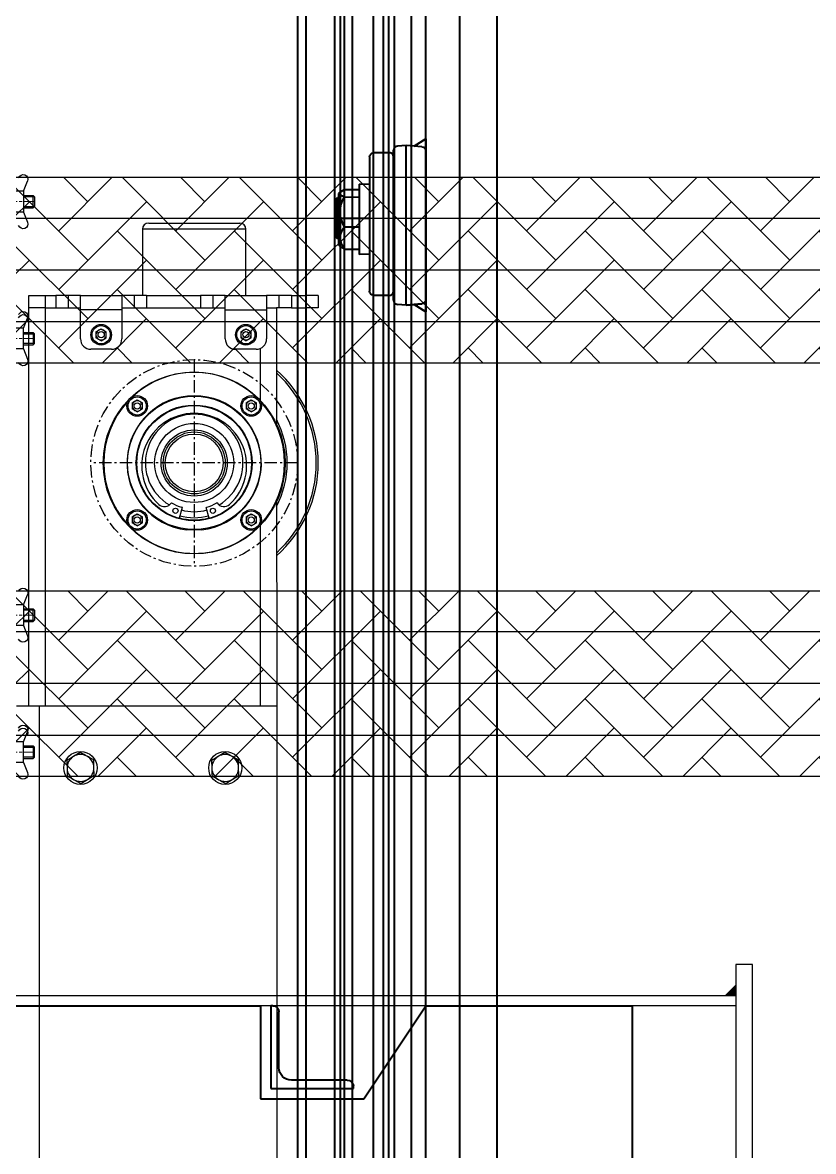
# Model space of a CAD drawing. Header units: centimetres. Extents: x 470464 to 524273, y 49611 to 59074.
# Drawn here: x 505542.9 to 505581.2, y 52644.5 to 52699.1 of the extents above; entities that cross this region are included whole.
import ezdxf

# ---------------------------------------------------------------- set-up
doc = ezdxf.new("R2010")
doc.units = ezdxf.units.CM
doc.header["$MEASUREMENT"] = 0
for name, pattern in [('1244_Aselsan_MIUM_3000$0$ACAD_ISO10W100', [18, 12, -3, 0, -3]), ('ACAD_ISO08W100', [36, 24, -3, 6, -3]), ('CHAIN', [0.3543, 0.2362, -0.0295, 0.0591, -0.0295])]:
    doc.linetypes.add(name, pattern=pattern)
for name, color, linetype, lineweight in [('BARIŞ BABUR DESIGN.7', 1, 'ACAD_ISO08W100', 13), ('BARIŞ BABUR DESIGN.9', 3, 'Continuous', 25), ('S-COLS-CONC', 4, 'Continuous', 40)]:
    doc.layers.add(name, color=color, linetype=linetype, lineweight=lineweight)
doc.layers.add('vinç', color=7, linetype='Continuous')

# ---------------------------------------------------------------- blocks, each defined once
blk = doc.blocks.new('trdnrtyrtbnyjerret')
at = {"color": 2, "linetype": 'Continuous', "lineweight": 25}
for p, q in [((416383.71, 68904.963), (416383.71, 68903.863)), ((416383.71, 68904.363), (416402.96, 68904.363)), ((416402.96, 68903.563), (416402.96, 68904.363)), ((416402.96, 68904.363), (416403.56, 68904.363)), ((416403.56, 68904.363), (416403.56, 68903.563)), ((416383.71, 68903.863), (416333.71, 68903.863)), ((416383.71, 68903.863), (416383.71, 68892.363)), ((416402.96, 68903.563), (416383.71, 68903.563)), ((416403.56, 68903.563), (416402.96, 68903.563)), ((416402.96, 68903.563), (416402.96, 68903.063)), ((416402.96, 68903.563), (416402.96, 68901.863)), ((416403.56, 68903.063), (416402.96, 68903.063)), ((416403.56, 68903.563), (416403.56, 68903.063)), ((416403.56, 68902.463), (416403.56, 68903.063)), ((416381.065, 68902.525), (416380.69, 68902.513)), ((416381.46, 68901.886), (416381.262, 68902.206)), ((416403.56, 68902.463), (416402.96, 68902.463)), ((416403.56, 68901.863), (416403.56, 68902.463)), ((416379.96, 68901.84), (416380.157, 68901.521)), ((416401.46, 68901.863), (416402.86, 68901.863)), ((416402.86, 68899.863), (416402.86, 68901.863)), ((416402.86, 68901.863), (416403.56, 68901.863)), ((416403.56, 68901.863), (416403.56, 68899.863)), ((416380.355, 68901.202), (416380.73, 68901.214)), ((416400.96, 68900.363), (416400.96, 68901.363)), ((416401.371, 68900.863), (416401.515, 68901.113)), ((416401.371, 68900.863), (416401.515, 68900.613)), ((416401.804, 68901.113), (416401.515, 68901.113)), ((416401.804, 68901.113), (416401.948, 68900.863)), ((416401.948, 68900.863), (416401.804, 68900.613)), ((416401.515, 68900.613), (416401.804, 68900.613)), ((416402.86, 68899.863), (416401.46, 68899.863)), ((416403.56, 68899.863), (416402.86, 68899.863)), ((416402.96, 68899.863), (416402.96, 68894.863)), ((416403.56, 68899.263), (416403.56, 68899.863)), ((416392.413, 68899.121), (416392.558, 68899.371)), ((416392.846, 68899.371), (416392.558, 68899.371)), ((416392.846, 68899.371), (416392.991, 68899.121)), ((416397.929, 68899.121), (416398.073, 68899.371)), ((416398.362, 68899.371), (416398.073, 68899.371)), ((416398.362, 68899.371), (416398.506, 68899.121)), ((416403.56, 68899.263), (416402.96, 68899.263)), ((416403.56, 68898.663), (416403.56, 68899.263)), ((416392.413, 68899.121), (416392.558, 68898.871)), ((416392.558, 68898.871), (416392.846, 68898.871)), ((416392.991, 68899.121), (416392.846, 68898.871)), ((416397.929, 68899.121), (416398.073, 68898.871)), ((416398.073, 68898.871), (416398.362, 68898.871)), ((416398.506, 68899.121), (416398.362, 68898.871)), ((416406.76, 68898.863), (416403.56, 68898.863)), ((416406.76, 68893.863), (416406.76, 68898.863)), ((416403.56, 68898.663), (416402.96, 68898.663)), ((416402.96, 68898.663), (416402.96, 68896.063)), ((416403.56, 68898.663), (416403.56, 68896.063)), ((416407.06, 68898.563), (416407.06, 68894.163)), ((416393.453, 68898.079), (416393.454, 68898.078)), ((416393.309, 68896.951), (416392.783, 68897.095)), ((416403.56, 68896.063), (416402.96, 68896.063)), ((416403.56, 68895.463), (416403.56, 68896.063)), ((416381.065, 68895.525), (416380.69, 68895.513)), ((416392.783, 68895.632), (416393.309, 68895.776)), ((416403.56, 68895.463), (416402.96, 68895.463)), ((416403.56, 68894.863), (416403.56, 68895.463)), ((416381.46, 68894.886), (416381.262, 68895.206)), ((416401.46, 68894.863), (416402.86, 68894.863)), ((416402.86, 68894.863), (416402.86, 68892.863)), ((416402.86, 68894.863), (416403.56, 68894.863)), ((416403.56, 68894.863), (416403.56, 68892.863)), ((416379.96, 68894.84), (416380.157, 68894.521)), ((416393.454, 68894.648), (416393.453, 68894.648)), ((416400.96, 68893.363), (416400.96, 68894.363)), ((416380.355, 68894.202), (416380.73, 68894.214)), ((416392.413, 68893.606), (416392.558, 68893.856)), ((416392.846, 68893.856), (416392.558, 68893.856)), ((416392.846, 68893.856), (416392.991, 68893.606)), ((416397.929, 68893.606), (416398.073, 68893.856)), ((416398.362, 68893.856), (416398.073, 68893.856)), ((416398.362, 68893.856), (416398.506, 68893.606)), ((416401.371, 68893.863), (416401.515, 68894.113)), ((416401.371, 68893.863), (416401.515, 68893.613)), ((416401.804, 68894.113), (416401.515, 68894.113)), ((416401.804, 68894.113), (416401.948, 68893.863)), ((416401.948, 68893.863), (416401.804, 68893.613)), ((416403.56, 68893.863), (416406.76, 68893.863)), ((416392.413, 68893.606), (416392.558, 68893.356)), ((416392.558, 68893.356), (416392.846, 68893.356)), ((416392.991, 68893.606), (416392.846, 68893.356)), ((416397.929, 68893.606), (416398.073, 68893.356)), ((416398.073, 68893.356), (416398.362, 68893.356)), ((416398.506, 68893.606), (416398.362, 68893.356)), ((416401.515, 68893.613), (416401.804, 68893.613)), ((416383.71, 68893.163), (416392.44, 68893.163)), ((416398.48, 68893.163), (416401.002, 68893.163)), ((416402.86, 68892.863), (416401.46, 68892.863)), ((416403.56, 68892.863), (416402.86, 68892.863)), ((416402.96, 68892.863), (416402.96, 68892.389)), ((416403.56, 68892.263), (416403.56, 68892.863)), ((416383.71, 68892.363), (416333.71, 68892.363)), ((416389.56, 68892.363), (416383.71, 68892.363)), ((416393.572, 68892.389), (416389.96, 68892.389)), ((416402.96, 68892.389), (416397.347, 68892.389)), ((416402.96, 68892.263), (416402.96, 68892.389)), ((416402.96, 68891.663), (416402.96, 68892.263)), ((416403.56, 68892.263), (416402.96, 68892.263)), ((416403.56, 68891.663), (416403.56, 68892.263)), ((416402.96, 68891.663), (416402.96, 68890.963)), ((416403.56, 68891.663), (416402.96, 68891.663)), ((416403.56, 68891.663), (416403.56, 68890.963)), ((416403.56, 68890.963), (416402.96, 68890.963)), ((416402.96, 68890.363), (416402.96, 68890.963)), ((416403.56, 68890.363), (416403.56, 68890.963)), ((416403.56, 68890.363), (416402.96, 68890.363))]:
    blk.add_line(p, q, dxfattribs=at)
for centre, radius in [((416380.71, 68901.863), 0.8), ((416401.66, 68900.863), 0.5), ((416401.66, 68900.863), 0.44), ((416401.66, 68900.863), 0.15), ((416395.46, 68896.363), 4.4), ((416392.702, 68899.121), 0.5), ((416395.46, 68896.363), 3.225), ((416392.702, 68899.121), 0.44), ((416392.702, 68899.121), 0.15), ((416398.218, 68899.121), 0.5), ((416398.218, 68899.121), 0.44), ((416398.218, 68899.121), 0.15), ((416395.46, 68896.363), 2.8), ((416395.46, 68896.363), 2.775), ((416395.46, 68896.363), 1.913), ((416395.46, 68896.363), 1.6), ((416395.46, 68896.363), 1.5), ((416395.46, 68896.363), 1.4), ((416393.146, 68897.27), 0.125), ((416380.71, 68894.863), 0.8), ((416393.146, 68895.456), 0.125), ((416401.66, 68893.863), 0.5), ((416392.702, 68893.606), 0.5), ((416392.702, 68893.606), 0.44), ((416398.218, 68893.606), 0.5), ((416398.218, 68893.606), 0.44), ((416401.66, 68893.863), 0.44), ((416401.66, 68893.863), 0.15), ((416392.702, 68893.606), 0.15), ((416398.218, 68893.606), 0.15)]:
    blk.add_circle(centre, radius, dxfattribs=at)
for centre, radius, start, end in [((416380.71, 68901.863), 0.65, 91.7647, 151.7647), ((416380.71, 68901.863), 0.65, 31.7647, 91.7647), ((416380.71, 68901.863), 0.65, 151.7647, 211.7647), ((416380.71, 68901.863), 0.65, 331.7647, 31.7647), ((416380.71, 68901.863), 0.65, 211.7647, 271.7647), ((416380.71, 68901.863), 0.65, 271.7647, 331.7647), ((416401.46, 68901.363), 0.5, 90, 180), ((416401.66, 68900.863), 0.25, 150, 210), ((416401.66, 68900.863), 0.25, 90, 150), ((416401.66, 68900.863), 0.25, 30, 90), ((416401.66, 68900.863), 0.25, 330, 30), ((416395.46, 68896.363), 4.375, 47.1657, 132.8343), ((416401.46, 68900.363), 0.5, 180, 270), ((416401.66, 68900.863), 0.25, 210, 270), ((416401.66, 68900.863), 0.25, 270, 330), ((416395.46, 68896.363), 4.375, 137.1657, 180), ((416395.46, 68896.363), 3.25, 186.3597, 173.6403), ((416392.702, 68899.121), 0.25, 150, 210), ((416392.702, 68899.121), 0.25, 90, 150), ((416392.702, 68899.121), 0.25, 30, 90), ((416392.702, 68899.121), 0.25, 330, 30), ((416398.218, 68899.121), 0.25, 150, 210), ((416398.218, 68899.121), 0.25, 90, 150), ((416398.218, 68899.121), 0.25, 30, 90), ((416398.218, 68899.121), 0.25, 330, 30), ((416395.46, 68896.363), 4.375, 317.1657, 42.8343), ((416392.702, 68899.121), 0.25, 210, 270), ((416392.702, 68899.121), 0.25, 270, 330), ((416395.46, 68896.363), 2.359, 0, 149.3956), ((416395.323, 68896.363), 2.537, 222.5354, 137.4646), ((416398.218, 68899.121), 0.25, 210, 270), ((416398.218, 68899.121), 0.25, 270, 330), ((416406.76, 68898.563), 0.3, 0, 90), ((416393.772, 68897.806), 0.419, 139.4764, 233.6839), ((416395.46, 68896.363), 2.75, 164.7155, 195.2845), ((416395.46, 68896.363), 2.65, 164.7155, 195.2845), ((416395.46, 68896.363), 2.22, 150.5479, 164.4586), ((416393.518, 68897.46), 0.01, 330.5479, 53.6839), ((416395.46, 68896.363), 2.359, 164.7155, 195.2845), ((416393.311, 68896.961), 0.01, 254.7155, 344.4586), ((416395.46, 68896.363), 4.375, 180, 222.8343), ((416395.46, 68896.363), 2.359, 210.6044, 0), ((416380.71, 68894.863), 0.65, 91.7647, 151.7647), ((416380.71, 68894.863), 0.65, 31.7647, 91.7647), ((416393.311, 68895.766), 0.01, 15.5414, 105.2845), ((416395.46, 68896.363), 2.22, 195.5414, 209.4521), ((416380.71, 68894.863), 0.65, 151.7647, 211.7647), ((416380.71, 68894.863), 0.65, 331.7647, 31.7647), ((416393.772, 68894.921), 0.419, 126.3161, 220.5236), ((416393.518, 68895.267), 0.01, 306.3161, 29.4521), ((416401.46, 68894.363), 0.5, 90, 180), ((416380.71, 68894.863), 0.65, 211.7647, 271.7647), ((416380.71, 68894.863), 0.65, 271.7647, 331.7647), ((416392.702, 68893.606), 0.25, 90, 150), ((416392.702, 68893.606), 0.25, 30, 90), ((416398.218, 68893.606), 0.25, 90, 150), ((416398.218, 68893.606), 0.25, 30, 90), ((416401.66, 68893.863), 0.25, 150, 210), ((416401.66, 68893.863), 0.25, 90, 150), ((416401.66, 68893.863), 0.25, 30, 90), ((416401.66, 68893.863), 0.25, 330, 30), ((416406.76, 68894.163), 0.3, 270, 0), ((416392.702, 68893.606), 0.25, 150, 210), ((416392.702, 68893.606), 0.25, 210, 270), ((416392.702, 68893.606), 0.25, 270, 330), ((416392.702, 68893.606), 0.25, 330, 30), ((416398.218, 68893.606), 0.25, 150, 210), ((416398.218, 68893.606), 0.25, 210, 270), ((416398.218, 68893.606), 0.25, 270, 330), ((416398.218, 68893.606), 0.25, 330, 30), ((416401.46, 68893.363), 0.5, 180, 270), ((416401.66, 68893.863), 0.25, 210, 270), ((416401.66, 68893.863), 0.25, 270, 330), ((416395.46, 68896.363), 4.375, 227.1657, 312.8343), ((416395.46, 68896.363), 6, 221.4857, 318.5143), ((416395.46, 68896.363), 5.9, 222.3502, 317.6498), ((416395.46, 68896.363), 4.5, 242.0362, 297.9638)]:
    blk.add_arc(centre, radius, start, end, dxfattribs=at)
for points, knots in [([(416380.315, 68902.501), (416380.302, 68902.477), (416380.244, 68902.37), (416380.184, 68902.258), (416380.137, 68902.171)], [0, 0, 0, 0, 0.223713, 1, 1, 1, 1]), ([(416380.69, 68902.513), (416380.681, 68902.513), (416380.554, 68902.509), (416380.43, 68902.505), (416380.315, 68902.501)], [0, 0, 0, 0, 0.0702148, 1, 1, 1, 1]), ([(416381.262, 68902.206), (416381.258, 68902.213), (416381.191, 68902.321), (416381.126, 68902.426), (416381.065, 68902.525)], [0, 0, 0, 0, 0.0702148, 1, 1, 1, 1]), ([(416380.137, 68902.171), (416380.123, 68902.144), (416380.063, 68902.032), (416380.004, 68901.923), (416379.96, 68901.84)], [0, 0, 0, 0, 0.241851, 1, 1, 1, 1]), ([(416380.157, 68901.521), (416380.162, 68901.514), (416380.229, 68901.406), (416380.294, 68901.3), (416380.355, 68901.202)], [0, 0, 0, 0, 0.070215, 1, 1, 1, 1]), ([(416381.105, 68901.225), (416381.149, 68901.308), (416381.208, 68901.417), (416381.268, 68901.529), (416381.282, 68901.556)], [0, 0, 0, 0, 0.7581486, 1, 1, 1, 1]), ([(416381.282, 68901.556), (416381.329, 68901.643), (416381.389, 68901.755), (416381.447, 68901.862), (416381.46, 68901.886)], [0, 0, 0, 0, 0.776287, 1, 1, 1, 1]), ([(416380.73, 68901.214), (416380.739, 68901.214), (416380.865, 68901.218), (416380.99, 68901.222), (416381.105, 68901.225)], [0, 0, 0, 0, 0.070215, 1, 1, 1, 1]), ([(416392.23, 68896.003), (416392.23, 68896.023), (416392.23, 68896.262), (416392.23, 68896.503), (416392.23, 68896.723)], [0, 0, 0, 0, 0.083734, 1, 1, 1, 1]), ([(416380.315, 68895.501), (416380.302, 68895.477), (416380.244, 68895.37), (416380.184, 68895.258), (416380.137, 68895.171)], [0, 0, 0, 0, 0.223713, 1, 1, 1, 1]), ([(416380.69, 68895.513), (416380.681, 68895.513), (416380.554, 68895.509), (416380.43, 68895.505), (416380.315, 68895.501)], [0, 0, 0, 0, 0.0702148, 1, 1, 1, 1]), ([(416381.262, 68895.206), (416381.258, 68895.213), (416381.191, 68895.321), (416381.126, 68895.426), (416381.065, 68895.525)], [0, 0, 0, 0, 0.0702148, 1, 1, 1, 1]), ([(416380.137, 68895.171), (416380.123, 68895.144), (416380.063, 68895.032), (416380.004, 68894.923), (416379.96, 68894.84)], [0, 0, 0, 0, 0.241851, 1, 1, 1, 1]), ([(416381.282, 68894.556), (416381.329, 68894.643), (416381.389, 68894.755), (416381.447, 68894.862), (416381.46, 68894.886)], [0, 0, 0, 0, 0.776287, 1, 1, 1, 1]), ([(416380.157, 68894.521), (416380.162, 68894.514), (416380.229, 68894.406), (416380.294, 68894.3), (416380.355, 68894.202)], [0, 0, 0, 0, 0.070215, 1, 1, 1, 1]), ([(416381.105, 68894.225), (416381.149, 68894.308), (416381.208, 68894.417), (416381.268, 68894.529), (416381.282, 68894.556)], [0, 0, 0, 0, 0.758149, 1, 1, 1, 1]), ([(416380.73, 68894.214), (416380.739, 68894.214), (416380.865, 68894.218), (416380.99, 68894.222), (416381.105, 68894.225)], [0, 0, 0, 0, 0.070215, 1, 1, 1, 1]), ([(416389.96, 68892.389), (416389.904, 68892.387), (416389.793, 68892.384), (416389.654, 68892.368), (416389.589, 68892.365), (416389.56, 68892.363)], [0, 0, 0, 0, 0.359069, 0.717805, 1, 1, 1, 1])]:
    blk.add_open_spline(points, degree=3, knots=knots, dxfattribs=at)
at = {"layer": 'vinç', "color": 2, "linetype": '1244_Aselsan_MIUM_3000$0$ACAD_ISO10W100', "ltscale": 0.05}
for p, q in [((416395.46, 68891.363), (416395.46, 68901.363)), ((416400.46, 68896.363), (416390.46, 68896.363))]:
    blk.add_line(p, q, dxfattribs=at)
blk.add_circle((416395.46, 68896.363), 5, dxfattribs=at)
blk = doc.blocks.new('76')
at = {"layer": 'BARIŞ BABUR DESIGN.9', "ltscale": 0.4}
h = blk.add_hatch(dxfattribs=at)
h.set_pattern_fill('AR-HBONE', color=2, scale=5, angle=90, style=0)
h.set_pattern_definition([(135, (239033.565, -1093230.5), (-28.28427125, 4e-15), [60, -20]), (225, (239019.423, -1093216.357), (-28.28427125, 4e-15), [60, -20])])
h.paths.add_polyline_path([(658479.61, -1139302.9), (658462.99, -1139302.9), (658459.86, -1139304.12), (658459.86, -1139302.9), (658390.12, -1139302.9), (658390.12, -1139902.9), (658479.61, -1139902.9)])
h.paths.add_polyline_path([(658459.86, -1139304.12), (658459.86, -1139302.9), (658462.99, -1139302.9)])
at = {"layer": 'BARIŞ BABUR DESIGN.7', "color": 2, "linetype": 'CHAIN', "ltscale": 25}
for p, q in [((658401.74, -1139233.13), (658401.74, -1139313.16)), ((658467.99, -1139233.13), (658467.99, -1139313.16))]:
    blk.add_line(p, q, dxfattribs=at)
at = {"layer": 'BARIŞ BABUR DESIGN.9', "color": 2}
for p, q in [((658396.74, -1139307.9), (658391.83, -1139309.81)), ((658396.74, -1139307.9), (658396.74, -1139302.9)), ((658398.74, -1139307.9), (658398.74, -1139312.55)), ((658399.34, -1139313.15), (658399.34, -1139307.9)), ((658404.14, -1139307.9), (658404.14, -1139313.15)), ((658404.74, -1139307.9), (658404.74, -1139312.55)), ((658406.74, -1139307.9), (658406.74, -1139302.9)), ((658406.74, -1139307.9), (658411.65, -1139309.81)), ((658462.99, -1139307.9), (658458.08, -1139309.81)), ((658462.99, -1139307.9), (658462.99, -1139302.9)), ((658464.99, -1139307.9), (658464.99, -1139312.55)), ((658465.59, -1139307.9), (658465.59, -1139313.15)), ((658470.39, -1139313.15), (658470.39, -1139307.9)), ((658470.99, -1139307.9), (658470.99, -1139312.55)), ((658472.99, -1139307.9), (658472.99, -1139302.9)), ((658472.99, -1139307.9), (658477.9, -1139309.81)), ((658404.74, -1139312.55), (658398.74, -1139312.55)), ((658399.35, -1139313.16), (658398.74, -1139312.55)), ((658399.35, -1139313.16), (658404.12, -1139313.16)), ((658404.12, -1139313.16), (658404.74, -1139312.55)), ((658464.99, -1139312.55), (658470.99, -1139312.55)), ((658465.6, -1139313.16), (658464.99, -1139312.55)), ((658470.37, -1139313.16), (658465.6, -1139313.16)), ((658470.37, -1139313.16), (658470.99, -1139312.55))]:
    blk.add_line(p, q, dxfattribs=at)
at = {"layer": 'BARIŞ BABUR DESIGN.9', "color": 2, "ltscale": 0.4}
for p, q in [((658409.86, -1139902.9), (658409.86, -1139302.9)), ((658434.86, -1139902.9), (658434.86, -1139302.9)), ((658434.86, -1139902.9), (658434.86, -1139302.9)), ((658459.86, -1139902.9), (658459.86, -1139302.9))]:
    blk.add_line(p, q, dxfattribs=at)
blk.add_lwpolyline([(658390.12, -1139302.9), (658479.61, -1139302.9), (658479.61, -1139902.9), (658390.12, -1139902.9)], close=True, dxfattribs=at)
at = {"layer": 'BARIŞ BABUR DESIGN.9', "color": 2}
for points in [[(658396.74, -1139307.9), (658406.74, -1139307.9)], [(658472.99, -1139307.9), (658462.99, -1139307.9)]]:
    blk.add_lwpolyline(points, dxfattribs=at)
for centre, start, end in [((658390.98, -1139307.64), 111.2887, 291.2887), ((658412.5, -1139307.64), 248.7113, 68.7113), ((658457.23, -1139307.64), 111.2887, 291.2887), ((658458.72, -1139307.64), 111.2887, 291.2887), ((658478.75, -1139307.64), 248.7113, 68.7113)]:
    blk.add_arc(centre, 2.33, start, end, dxfattribs=at)
blk = doc.blocks.new('uuuuujjjjjfgghfhh')
at = {"color": 2, "xscale": -0.1, "yscale": 0.1, "zscale": 0.1}
for p in [(482339.271, 182780.401), (482359.271, 182780.401)]:
    blk.add_blockref('76', p, dxfattribs=at)
blk = doc.blocks.new('rutydrtskdhjg')
at = {"layer": 'S-COLS-CONC', "color": 2}
for p, q in [((-19402.325, 1057.302), (-19398.325, 1057.302)), ((-19402.325, 1057.202), (-19402.325, 1057.302)), ((-19398.325, 1057.302), (-19398.325, 1053.302)), ((-19399.325, 1056.902), (-19402.025, 1056.902)), ((-19398.725, 1053.602), (-19398.725, 1056.302)), ((-19398.325, 1053.302), (-19398.425, 1053.302))]:
    blk.add_line(p, q, dxfattribs=at)
for centre, radius, start, end in [((-19402.025, 1057.202), 0.3, 180, 270), ((-19399.325, 1056.302), 0.6, 0, 90), ((-19398.425, 1053.602), 0.3, 180, 270)]:
    blk.add_arc(centre, radius, start, end, dxfattribs=at)
blk = doc.blocks.new('fdjkfgngghvjuylıuloşıj')
at = {"layer": 'vinç'}
h = blk.add_hatch(color=2, dxfattribs=at)
h.dxf.hatch_style = 1
h.paths.add_polyline_path([(416236.21, 68815.663), (416236.21, 68815.163), (416235.71, 68815.163)])
at = {"layer": 'S-COLS-CONC', "color": 2}
for p, q in [((416236.71, 68858.663), (416236.71, 68838.163)), ((416236.71, 68838.163), (416241.21, 68838.163)), ((416241.21, 68838.163), (416241.21, 68833.163)), ((416241.21, 68833.163), (416236.71, 68830.157)), ((416236.71, 68830.157), (416236.71, 68820.163)), ((416257.71, 68820.163), (416236.71, 68820.163))]:
    blk.add_line(p, q, dxfattribs=at)
at = {"layer": 'vinç', "color": 2}
blk.add_line((416235.71, 68815.163), (416236.21, 68815.663), dxfattribs=at)
for points in [[(416236.71, 68860.163), (416236.21, 68860.163), (416236.21, 68815.163), (416236.71, 68815.163)], [(416234.71, 68815.163), (416259.71, 68815.163), (416259.71, 68814.363), (416234.71, 68814.363)]]:
    blk.add_lwpolyline(points, close=True, dxfattribs=at)
at = {"layer": 'S-COLS-CONC', "color": 2}
blk.add_blockref('rutydrtskdhjg', (435639.035, 67780.361), dxfattribs=at)
blk = doc.blocks.new('kgfılojkçoı.k.oup.jhşjı')
at = {"layer": 'vinç', "color": 2, "xscale": -1}
blk.add_blockref('fdjkfgngghvjuylıuloşıj', (832605.92, 0), dxfattribs=at)
blk = doc.blocks.new('fhgdfsdfhgjgfhgd')
at = {"layer": 'vinç', "color": 2}
for name, p in [('kgfılojkçoı.k.oup.jhşjı', (0, 0)), ('uuuuujjjjjfgghfhh', (-111, 0)), ('trdnrtyrtbnyjerret', (0, -55))]:
    blk.add_blockref(name, p, dxfattribs=at)
blk = doc.blocks.new('DTYJGKFGD')
h = blk.add_hatch(color=2)
h.dxf.hatch_style = 1
edge = h.paths.add_edge_path(flags=17)
edge.add_ellipse((-18787.157, 1196.212), major_axis=(0, -0.2), ratio=1, start_angle=275, end_angle=360, ccw=False)
edge.add_line((-18787.357, 1196.195), (-18787.39, 1196.576))
edge.add_line((-18787.39, 1196.576), (-18787.741, 1196.012))
edge.add_line((-18787.741, 1196.012), (-18787.157, 1196.012))
edge = h.paths.add_edge_path(flags=17)
edge.add_line((-18787.357, 1196.195), (-18787.39, 1196.576))
edge.add_line((-18787.39, 1196.576), (-18787.741, 1196.012))
edge.add_line((-18787.741, 1196.012), (-18787.157, 1196.012))
h = blk.add_hatch(color=2)
h.dxf.hatch_style = 1
edge = h.paths.add_edge_path(flags=17)
edge.add_ellipse((-18779.959, 1196.212), major_axis=(0, -0.2), ratio=1, start_angle=0, end_angle=85)
edge.add_line((-18779.76, 1196.195), (-18779.726, 1196.576))
edge.add_line((-18779.726, 1196.576), (-18779.376, 1196.012))
edge.add_line((-18779.376, 1196.012), (-18779.959, 1196.012))
edge = h.paths.add_edge_path(flags=17)
edge.add_line((-18779.76, 1196.195), (-18779.726, 1196.576))
edge.add_line((-18779.726, 1196.576), (-18779.376, 1196.012))
edge.add_line((-18779.376, 1196.012), (-18779.959, 1196.012))
at = {"color": 2}
for p, q in [((-18784.615, 1200.094), (-18784.505, 1200.215)), ((-18784.505, 1200.215), (-18782.27, 1200.215)), ((-18784.212, 1200.276), (-18784.112, 1200.376)), ((-18784.212, 1200.215), (-18784.212, 1200.276)), ((-18782.212, 1200.276), (-18784.212, 1200.276)), ((-18782.312, 1200.376), (-18784.112, 1200.376)), ((-18782.312, 1200.376), (-18782.212, 1200.276)), ((-18782.27, 1200.215), (-18782.025, 1200.215)), ((-18782.212, 1200.276), (-18782.212, 1200.215)), ((-18782.025, 1200.215), (-18781.935, 1200.119)), ((-18784.715, 1199.924), (-18784.709, 1199.228)), ((-18783.635, 1199.939), (-18783.629, 1199.228)), ((-18782.192, 1199.947), (-18782.186, 1199.228)), ((-18781.829, 1199.942), (-18781.823, 1199.228)), ((-18784.963, 1198.739), (-18784.966, 1199.228)), ((-18781.902, 1199.228), (-18784.966, 1199.228)), ((-18781.566, 1199.228), (-18781.902, 1199.228)), ((-18781.566, 1199.228), (-18781.562, 1198.728)), ((-18786.952, 1197.769), (-18786.952, 1198.546)), ((-18780.285, 1198.728), (-18786.752, 1198.728)), ((-18780.251, 1198.728), (-18780.285, 1198.728)), ((-18780.052, 1197.769), (-18780.052, 1198.546)), ((-18787.423, 1196.957), (-18787.386, 1197.386)), ((-18779.696, 1196.957), (-18779.733, 1197.386)), ((-18787.423, 1196.957), (-18787.422, 1196.957)), ((-18787.357, 1196.195), (-18787.423, 1196.957)), ((-18787.422, 1196.957), (-18787.355, 1196.195)), ((-18787.422, 1196.957), (-18779.696, 1196.957)), ((-18779.762, 1196.195), (-18779.696, 1196.957)), ((-18787.39, 1196.576), (-18787.741, 1196.012)), ((-18787.741, 1196.012), (-18787.39, 1196.576)), ((-18779.76, 1196.195), (-18779.726, 1196.576)), ((-18779.726, 1196.576), (-18779.376, 1196.012)), ((-18779.376, 1196.012), (-18779.726, 1196.576)), ((-18787.741, 1196.012), (-18787.157, 1196.012)), ((-18787.157, 1196.012), (-18787.741, 1196.012)), ((-18779.959, 1196.012), (-18787.157, 1196.012)), ((-18779.376, 1196.012), (-18779.959, 1196.012)), ((-18779.959, 1196.012), (-18779.376, 1196.012))]:
    blk.add_line(p, q, dxfattribs=at)
at = {"color": 2, "ltscale": 0.08}
blk.add_line((-18783.212, 1200.376), (-18783.212, 1198.728), dxfattribs=at)
at = {"color": 2, "extrusion": (0, 0, -1)}
for centre, start, end in [((18786.752, 1198.528), 5, 90), ((18780.251, 1198.528), 90, 175)]:
    blk.add_arc(centre, 0.2, start, end, dxfattribs=at)
for centre, major_axis, start_param, end_param in [((-18787.157, 1196.212), (0, 0.2), 3.141593, 4.625123), ((-18779.959, 1196.212), (0, -0.2), 4.799655, 6.283185)]:
    blk.add_ellipse(centre, major_axis=major_axis, ratio=1, start_param=start_param, end_param=end_param, dxfattribs=at)
at = {"color": 2}
for points in [[(-18784.715, 1199.924), (-18784.551, 1200.049), (-18784.368, 1200.145), (-18783.986, 1200.151), (-18783.802, 1200.061), (-18783.635, 1199.939)], [(-18783.635, 1199.939), (-18783.416, 1200.063), (-18783.171, 1200.158), (-18782.66, 1200.161), (-18782.415, 1200.07), (-18782.192, 1199.947)], [(-18782.192, 1199.947), (-18782.138, 1200.07), (-18782.077, 1200.162), (-18781.948, 1200.16), (-18781.886, 1200.067), (-18781.829, 1199.942)]]:
    blk.add_open_spline(points, degree=3, knots=[0, 0, 0, 0, 0.5, 0.5, 1, 1, 1, 1], dxfattribs=at)
blk.add_open_spline([(-18784.614, 1200.094), (-18784.65, 1200.056), (-18784.683, 1199.995), (-18784.715, 1199.924)], degree=3, dxfattribs=at)
at = {"layer": 'S-COLS-CONC', "color": 2}
blk.add_line((-18787.187, 1197.569), (-18779.932, 1197.569), dxfattribs=at)
for centre, start, end in [((-18787.187, 1197.369), 90, 174.9994), ((-18786.752, 1197.769), 180, 270), ((-18780.252, 1197.769), 270, 360), ((-18779.932, 1197.369), 4.9374, 90)]:
    blk.add_arc(centre, 0.2, start, end, dxfattribs=at)
blk = doc.blocks.new('fgklfdjklhjökyufhghg')
at = {"layer": 'S-COLS-CONC', "color": 2, "rotation": 359.9999999999999}
blk.add_blockref('DTYJGKFGD', (422614.745, 52801.59), dxfattribs=at)
blk = doc.blocks.new('göjhgjdkylyulıyktdjshgah')
at = {"layer": 'S-COLS-CONC', "color": 2}
for p, q in [((409258.986, 54020.202), (401268.986, 54020.202)), ((401268.986, 54019.502), (409258.986, 54019.502))]:
    blk.add_line(p, q, dxfattribs=at)
blk = doc.blocks.new('hgdjtgmruyöfyhjöjyhög')
at = {"layer": 'S-COLS-CONC', "color": 2}
for p, q in [((404577.759, 68891.363), (403394.759, 68891.363)), ((404577.259, 68890.963), (403394.759, 68890.963)), ((404577.259, 68889.58), (403394.759, 68889.58)), ((404577.259, 68889.295), (403394.759, 68889.295)), ((404577.259, 68889.105), (403394.759, 68889.105)), ((404577.259, 68888.725), (403394.759, 68888.725)), ((404577.259, 68887.71), (403394.759, 68887.71)), ((404577.259, 68887.223), (403394.759, 68887.223)), ((404577.259, 68886.963), (403394.759, 68886.963)), ((404577.259, 68886.694), (403394.759, 68886.694)), ((404577.759, 68885.863), (403394.759, 68885.863))]:
    blk.add_line(p, q, dxfattribs=at)
blk = doc.blocks.new('ghkfgkgkluşışohçhj')
at = {"layer": 'vinç', "color": 2}
blk.add_blockref('hgdjtgmruyöfyhjöjyhög', (-3549, 0), dxfattribs=at)
blk = doc.blocks.new('dsfdhjdrserhghcjkhgf')
at = {"layer": 'S-COLS-CONC', "color": 2}
for p, q in [((393961.759, 68830.163), (395761.759, 68830.163)), ((393961.759, 68828.513), (395761.759, 68828.513)), ((393961.759, 68826.713), (395761.759, 68826.713))]:
    blk.add_line(p, q, dxfattribs=at)
blk = doc.blocks.new('ghfdjtydfgdnfdfsdhjd')
at = {"layer": 'vinç', "color": 2}
blk.add_blockref('dsfdhjdrserhghcjkhgf', (-3600, 0), dxfattribs=at)
blk = doc.blocks.new('eswaaaaaaaaafaergw')
at = {"layer": 'vinç', "color": 2}
for name, p in [('ghfdjtydfgdnfdfsdhjd', (8888, 0)), ('ghkfgkgkluşışohçhj', (0, -55)), ('fgklfdjklhjökyufhghg', (-3789.226, 14832.561)), ('göjhgjdkylyulıyktdjshgah', (-3789.226, 14810.661))]:
    blk.add_blockref(name, p, dxfattribs=at)

msp = doc.modelspace()

# ---------------------------------------------------------------- block references
at = {"layer": 'vinç', "color": 2, "rotation": 90}
for name, p in [('eswaaaaaaaaafaergw', (574392.592, -347352.65)), ('fhgdfsdfhgjgfhgd', (574392.592, -363717.645))]:
    msp.add_blockref(name, p, dxfattribs=at)

doc.saveas('drawing.dxf')
